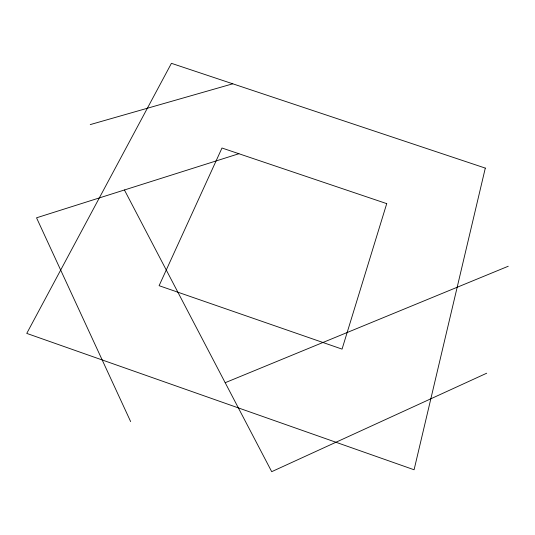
<?xml version="1.0" encoding="UTF-8"?>
<svg xmlns="http://www.w3.org/2000/svg" width="535" height="535" viewBox="0 0 535 535"><rect width="100%" height="100%" fill="white"/><g stroke="black" fill="none" stroke-linecap="round" stroke-linejoin="round"><path stroke-width="0.8" d="M486.689 373.223L271.706 471.676L124.428 189.978M225.188 382.706L508.25 266.243M238.904 153.726L36.54 217.812L130.654 421.6M90.248 124.601L232.765 83.801M485.305 168.097L414.083 469.763L26.75 333.399L171.421 63.324L485.305 168.097M386.725 203.634L342.052 349.114L159.102 285.69L221.985 148.014L386.725 203.634"/></g></svg>
